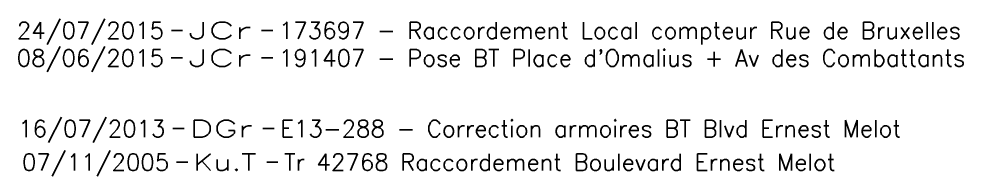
# Model space of a CAD drawing. Header units: millimetres. Extents: x 184011 to 185000, y 128010 to 128993.
# Drawn here: x 184940.9 to 184982.94, y 128510.18 to 128517.21 of the extents above; entities that cross this region are included whole.
import ezdxf
from ezdxf.enums import TextEntityAlignment as Align

# ---------------------------------------------------------------- set-up
doc = ezdxf.new("R2010")
doc.units = ezdxf.units.MM
doc.layers.get('0').update_dxf_attribs({"linetype": 'CONTINUOUS'})
doc.layers.add('B_910', color=7, linetype='CONTINUOUS', plot=False)
doc.styles.get("Standard").update_dxf_attribs({"font": 'romans.shx', "width": 0.85})

# ---------------------------------------------------------------- blocks, each defined once
blk = doc.blocks.new('GIS_MODF')
at = {"color": 0, "linetype": 'Continuous', "flags": 128}
for points in [[(-2.257, -0.012), (-1.757, -0.012)], [(1.758, -0.012), (2.258, -0.012)]]:
    blk.add_lwpolyline(points, dxfattribs=at)
at = {"color": 0, "linetype": 'Continuous'}
blk.add_attdef('DATE', text='', height=0.75, dxfattribs=at).set_placement((-2.583, -0.387), align=Align.RIGHT)
at = {"color": 0, "linetype": 'Continuous', "width": 3.590909}
blk.add_attdef('USER', text='', height=0.75, dxfattribs=at).set_placement((-1.516, -0.387), (1.306, -0.387), align=Align.FIT)
at = {"color": 0, "linetype": 'Continuous'}
blk.add_attdef('DESC', (2.528, -0.387), '', height=0.75, dxfattribs=at)

msp = doc.modelspace()

# ---------------------------------------------------------------- block references
at = {"layer": 'B_910'}
ref = msp.add_blockref('GIS_MODF', (184949.942, 128516.702), dxfattribs=at)
ref.add_attrib('DATE', '24/07/2015', dxfattribs={"layer": '0', "color": 0, "linetype": 'Continuous', "height": 0.75}).set_placement((184947.36, 128516.316), align=Align.RIGHT)
ref.add_attrib('USER', 'JCr', dxfattribs={"layer": '0', "color": 0, "linetype": 'Continuous', "height": 0.75, "width": 1.612245}).set_placement((184948.427, 128516.316), (184951.248, 128516.316), align=Align.FIT)
ref.add_attrib('DESC', '173697 - Raccordement Local compteur Rue de Bruxelles', (184952.47, 128516.316), dxfattribs={"layer": '0', "color": 0, "linetype": 'Continuous', "height": 0.75})
ref = msp.add_blockref('GIS_MODF', (184949.939, 128515.471), dxfattribs=at)
ref.add_attrib('DATE', '08/06/2015', dxfattribs={"layer": '0', "color": 0, "linetype": 'Continuous', "height": 0.75}).set_placement((184947.357, 128515.084), align=Align.RIGHT)
ref.add_attrib('USER', 'JCr', dxfattribs={"layer": '0', "color": 0, "linetype": 'Continuous', "height": 0.75, "width": 1.612245}).set_placement((184948.424, 128515.084), (184951.245, 128515.084), align=Align.FIT)
ref.add_attrib('DESC', "191407 - Pose BT Place d'Omalius + Av des Combattants", (184952.467, 128515.084), dxfattribs={"layer": '0', "color": 0, "linetype": 'Continuous', "height": 0.75})
ref = msp.add_blockref('GIS_MODF', (184950.006, 128512.314), dxfattribs=at)
ref.add_attrib('DATE', '16/07/2013', dxfattribs={"layer": '0', "color": 0, "linetype": 'Continuous', "height": 0.75}).set_placement((184947.424, 128511.927), align=Align.RIGHT)
ref.add_attrib('USER', 'DGr', dxfattribs={"layer": '0', "color": 0, "linetype": 'Continuous', "height": 0.75, "width": 1.462963}).set_placement((184948.49, 128511.927), (184951.312, 128511.927), align=Align.FIT)
ref.add_attrib('DESC', 'E13-288 - Correction armoires BT Blvd Ernest Melot', (184952.534, 128511.927), dxfattribs={"layer": '0', "color": 0, "linetype": 'Continuous', "height": 0.75})
ref = msp.add_blockref('GIS_MODF', (184950.172, 128510.814), dxfattribs=at)
ref.add_attrib('DATE', '07/11/2005', dxfattribs={"layer": '0', "color": 0, "linetype": 'Continuous', "height": 0.75}).set_placement((184947.59, 128510.427), align=Align.RIGHT)
ref.add_attrib('USER', 'Ku.T', dxfattribs={"layer": '0', "color": 0, "linetype": 'Continuous', "height": 0.75, "width": 1.215385}).set_placement((184948.657, 128510.427), (184951.478, 128510.427), align=Align.FIT)
ref.add_attrib('DESC', 'Tr 42768 Raccordement Boulevard Ernest Melot', (184952.7, 128510.427), dxfattribs={"layer": '0', "color": 0, "linetype": 'Continuous', "height": 0.75})

doc.saveas('drawing.dxf')
